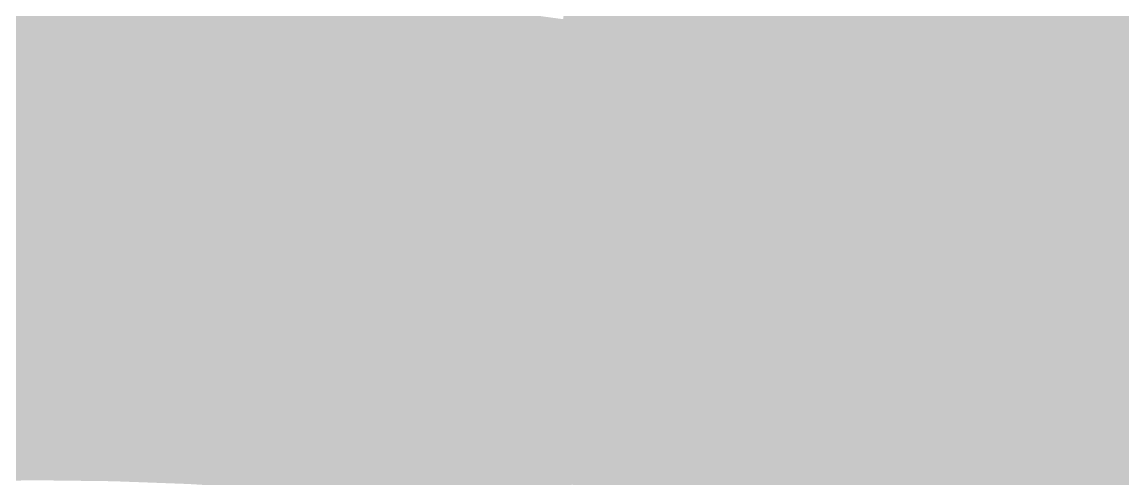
# Model space of a CAD drawing. Header units: inches. Extents: x -266 to 784, y -170 to 213.
# Drawn here: x -0.37 to 26.06, y 74.03 to 85 of the extents above; entities that cross this region are included whole.
import ezdxf

# ---------------------------------------------------------------- set-up
doc = ezdxf.new("R2010")
doc.units = ezdxf.units.IN
doc.header["$MEASUREMENT"] = 0

msp = doc.modelspace()

# ---------------------------------------------------------------- linework, layer by layer
at = {"color": 60, "true_color": 0xacf300}
msp.add_solid([(16.972858, 85.328319), (17.167948, 86.309105), (19.061808, 84.886085), (19.280909, 85.861787)], dxfattribs=at)
at = {"color": 60, "true_color": 0xbbf700}
msp.add_solid([(21.382256, 85.36275), (21.625236, 86.332782), (23.470723, 84.812294), (23.737435, 85.77607)], dxfattribs=at)
at = {"color": 70, "true_color": 0x74eb00}
msp.add_solid([(-2.086004, 84.9744), (-2.110546, 85.974098), (0, 85), (0, 86)], dxfattribs=at)
at = {"color": 70, "true_color": 0x7aeb00}
msp.add_solid([(0, 85), (0, 86), (2.086004, 84.9744), (2.110546, 85.974098)], dxfattribs=at)
at = {"color": 70, "true_color": 0x7feb00}
msp.add_solid([(2.086004, 84.9744), (2.110546, 85.974098), (4.170752, 84.897614), (4.21982, 85.896409)], dxfattribs=at)
at = {"color": 70, "true_color": 0x85eb00}
msp.add_solid([(4.170752, 84.897614), (4.21982, 85.896409), (6.252988, 84.769689), (6.326552, 85.766979)], dxfattribs=at)
at = {"color": 70, "true_color": 0x9eef00}
msp.add_solid([(12.618821, 85.06918), (12.765551, 86.058356), (14.702722, 84.733877), (14.873684, 85.719155)], dxfattribs=at)
at = {"color": 60, "true_color": 0xcafc00}
msp.add_solid([(25.835336, 85.16769), (26.125621, 86.12463), (27.917675, 84.508008), (28.231357, 85.457536)], dxfattribs=at)
at = {"color": 70, "true_color": 0x8aeb00}
msp.add_solid([(6.252988, 84.769689), (6.326552, 85.766979), (8.331457, 84.590702), (8.429474, 85.585886)], dxfattribs=at)
at = {"color": 60, "true_color": 0xa3ef00}
msp.add_solid([(14.702722, 84.733877), (14.873684, 85.719155), (16.777768, 84.347534), (16.972858, 85.328319)], dxfattribs=at)
at = {"color": 60, "true_color": 0xb2f300}
msp.add_solid([(19.061808, 84.886085), (19.280909, 85.861787), (21.139276, 84.392719), (21.382256, 85.36275)], dxfattribs=at)
at = {"color": 60, "true_color": 0xc0f700}
msp.add_solid([(23.470723, 84.812294), (23.737435, 85.77607), (25.545052, 84.21075), (25.835336, 85.16769)], dxfattribs=at)
at = {"color": 70, "true_color": 0x90eb00}
msp.add_solid([(8.331457, 84.590702), (8.429474, 85.585886), (10.404907, 84.36076), (10.527318, 85.35324)], dxfattribs=at)
at = {"color": 60, "true_color": 0xb7f300}
msp.add_solid([(21.139276, 84.392719), (21.382256, 85.36275), (23.20401, 83.848518), (23.470723, 84.812294)], dxfattribs=at)
at = {"color": 70, "true_color": 0x95eb00}
msp.add_solid([(10.404907, 84.36076), (10.527318, 85.35324), (12.47209, 84.080003), (12.618821, 85.06918)], dxfattribs=at)
at = {"color": 60, "true_color": 0xa9ef00}
msp.add_solid([(16.777768, 84.347534), (16.972858, 85.328319), (18.842707, 83.910383), (19.061808, 84.886085)], dxfattribs=at)
at = {"color": 60, "true_color": 0xc6f700}
msp.add_solid([(25.545052, 84.21075), (25.835336, 85.16769), (27.603993, 83.55848), (27.917675, 84.508008)], dxfattribs=at)
at = {"color": 70, "true_color": 0x72e600}
msp.add_solid([(-2.061463, 83.974701), (-2.086004, 84.9744), (0, 84), (0, 85)], dxfattribs=at)
at = {"color": 70, "true_color": 0x78e600}
msp.add_solid([(0, 84), (0, 85), (2.061463, 83.974701), (2.086004, 84.9744)], dxfattribs=at)
at = {"color": 70, "true_color": 0x7de600}
msp.add_solid([(2.061463, 83.974701), (2.086004, 84.9744), (4.121685, 83.898818), (4.170752, 84.897614)], dxfattribs=at)
at = {"color": 70, "true_color": 0x83e600}
msp.add_solid([(4.121685, 83.898818), (4.170752, 84.897614), (6.179423, 83.772398), (6.252988, 84.769689)], dxfattribs=at)
at = {"color": 62, "true_color": 0x9beb00}
msp.add_solid([(12.47209, 84.080003), (12.618821, 85.06918), (14.531761, 83.7486), (14.702722, 84.733877)], dxfattribs=at)
at = {"color": 60, "true_color": 0xafef00}
msp.add_solid([(18.842707, 83.910383), (19.061808, 84.886085), (20.896295, 83.422688), (21.139276, 84.392719)], dxfattribs=at)
at = {"color": 70, "true_color": 0x88e600}
msp.add_solid([(6.179423, 83.772398), (6.252988, 84.769689), (8.23344, 83.595517), (8.331457, 84.590702)], dxfattribs=at)
at = {"color": 62, "true_color": 0x8de600}
msp.add_solid([(8.23344, 83.595517), (8.331457, 84.590702), (10.282497, 83.368281), (10.404907, 84.36076)], dxfattribs=at)
at = {"color": 62, "true_color": 0xa0eb00}
msp.add_solid([(14.531761, 83.7486), (14.702722, 84.733877), (16.582677, 83.366749), (16.777768, 84.347534)], dxfattribs=at)
at = {"color": 60, "true_color": 0xbdf300}
msp.add_solid([(23.20401, 83.848518), (23.470723, 84.812294), (25.254767, 83.253809), (25.545052, 84.21075)], dxfattribs=at)
at = {"color": 62, "true_color": 0x93e600}
msp.add_solid([(10.282497, 83.368281), (10.404907, 84.36076), (12.32536, 83.090827), (12.47209, 84.080003)], dxfattribs=at)
at = {"color": 60, "true_color": 0xa6eb00}
msp.add_solid([(16.582677, 83.366749), (16.777768, 84.347534), (18.623605, 82.934681), (18.842707, 83.910383)], dxfattribs=at)
at = {"color": 60, "true_color": 0xb4ef00}
msp.add_solid([(20.896295, 83.422688), (21.139276, 84.392719), (22.937297, 82.884742), (23.20401, 83.848518)], dxfattribs=at)
at = {"color": 62, "true_color": 0x98e600}
msp.add_solid([(12.32536, 83.090827), (12.47209, 84.080003), (14.360799, 82.763322), (14.531761, 83.7486)], dxfattribs=at)
at = {"color": 60, "true_color": 0xc3f300}
msp.add_solid([(25.254767, 83.253809), (25.545052, 84.21075), (27.290311, 82.608952), (27.603993, 83.55848)], dxfattribs=at)
at = {"color": 72, "true_color": 0x70e200}
msp.add_solid([(-2.036922, 82.975002), (-2.061463, 83.974701), (0, 83), (0, 84)], dxfattribs=at)
at = {"color": 72, "true_color": 0x75e200}
msp.add_solid([(0, 83), (0, 84), (2.036922, 82.975002), (2.061463, 83.974701)], dxfattribs=at)
at = {"color": 70, "true_color": 0x7be200}
msp.add_solid([(2.036922, 82.975002), (2.061463, 83.974701), (4.072617, 82.900023), (4.121685, 83.898818)], dxfattribs=at)
at = {"color": 70, "true_color": 0x80e200}
msp.add_solid([(4.072617, 82.900023), (4.121685, 83.898818), (6.105859, 82.775108), (6.179423, 83.772398)], dxfattribs=at)
at = {"color": 70, "true_color": 0x85e200}
msp.add_solid([(6.105859, 82.775108), (6.179423, 83.772398), (8.135423, 82.600332), (8.23344, 83.595517)], dxfattribs=at)
at = {"color": 60, "true_color": 0xabeb00}
msp.add_solid([(18.623605, 82.934681), (18.842707, 83.910383), (20.653315, 82.452657), (20.896295, 83.422688)], dxfattribs=at)
at = {"color": 60, "true_color": 0xbaef00}
msp.add_solid([(22.937297, 82.884742), (23.20401, 83.848518), (24.964482, 82.296869), (25.254767, 83.253809)], dxfattribs=at)
at = {"color": 62, "true_color": 0x8be200}
msp.add_solid([(8.135423, 82.600332), (8.23344, 83.595517), (10.160086, 82.375801), (10.282497, 83.368281)], dxfattribs=at)
at = {"color": 62, "true_color": 0x9de600}
msp.add_solid([(14.360799, 82.763322), (14.531761, 83.7486), (16.387587, 82.385964), (16.582677, 83.366749)], dxfattribs=at)
at = {"color": 62, "true_color": 0x90e200}
msp.add_solid([(10.160086, 82.375801), (10.282497, 83.368281), (12.178629, 82.10165), (12.32536, 83.090827)], dxfattribs=at)
at = {"color": 62, "true_color": 0xa3e600}
msp.add_solid([(16.387587, 82.385964), (16.582677, 83.366749), (18.404504, 81.958979), (18.623605, 82.934681)], dxfattribs=at)
at = {"color": 60, "true_color": 0xb1eb00}
msp.add_solid([(20.653315, 82.452657), (20.896295, 83.422688), (22.670584, 81.920966), (22.937297, 82.884742)], dxfattribs=at)
at = {"color": 60, "true_color": 0xbfef00}
msp.add_solid([(24.964482, 82.296869), (25.254767, 83.253809), (26.97663, 81.659424), (27.290311, 82.608952)], dxfattribs=at)
at = {"color": 72, "true_color": 0x6ede00}
msp.add_solid([(-2.012381, 81.975303), (-2.036922, 82.975002), (0, 82), (0, 83)], dxfattribs=at)
at = {"color": 72, "true_color": 0x73de00}
msp.add_solid([(0, 82), (0, 83), (2.012381, 81.975303), (2.036922, 82.975002)], dxfattribs=at)
at = {"color": 62, "true_color": 0x95e200}
msp.add_solid([(12.178629, 82.10165), (12.32536, 83.090827), (14.189837, 81.778044), (14.360799, 82.763322)], dxfattribs=at)
at = {"color": 72, "true_color": 0x78de00}
msp.add_solid([(2.012381, 81.975303), (2.036922, 82.975002), (4.023549, 81.901227), (4.072617, 82.900023)], dxfattribs=at)
at = {"color": 72, "true_color": 0x7ede00}
msp.add_solid([(4.023549, 81.901227), (4.072617, 82.900023), (6.032294, 81.777817), (6.105859, 82.775108)], dxfattribs=at)
at = {"color": 62, "true_color": 0x83de00}
msp.add_solid([(6.032294, 81.777817), (6.105859, 82.775108), (8.037406, 81.605148), (8.135423, 82.600332)], dxfattribs=at)
at = {"color": 62, "true_color": 0x9be200}
msp.add_solid([(14.189837, 81.778044), (14.360799, 82.763322), (16.192497, 81.405178), (16.387587, 82.385964)], dxfattribs=at)
at = {"color": 62, "true_color": 0xa8e600}
msp.add_solid([(18.404504, 81.958979), (18.623605, 82.934681), (20.410335, 81.482625), (20.653315, 82.452657)], dxfattribs=at)
at = {"color": 60, "true_color": 0xb6eb00}
msp.add_solid([(22.670584, 81.920966), (22.937297, 82.884742), (24.674198, 81.339929), (24.964482, 82.296869)], dxfattribs=at)
at = {"color": 62, "true_color": 0x88de00}
msp.add_solid([(8.037406, 81.605148), (8.135423, 82.600332), (10.037675, 81.383322), (10.160086, 82.375801)], dxfattribs=at)
at = {"color": 60, "true_color": 0xaee600}
msp.add_solid([(20.410335, 81.482625), (20.653315, 82.452657), (22.403872, 80.95719), (22.670584, 81.920966)], dxfattribs=at)
at = {"color": 62, "true_color": 0x8dde00}
msp.add_solid([(10.037675, 81.383322), (10.160086, 82.375801), (12.031899, 81.112474), (12.178629, 82.10165)], dxfattribs=at)
at = {"color": 62, "true_color": 0xa0e200}
msp.add_solid([(16.192497, 81.405178), (16.387587, 82.385964), (18.185403, 80.983277), (18.404504, 81.958979)], dxfattribs=at)
at = {"color": 60, "true_color": 0xbceb00}
msp.add_solid([(24.674198, 81.339929), (24.964482, 82.296869), (26.662948, 80.709895), (26.97663, 81.659424)], dxfattribs=at)
at = {"color": 72, "true_color": 0x6cda00}
msp.add_solid([(-1.98784, 80.975604), (-2.012381, 81.975303), (0, 81), (0, 82)], dxfattribs=at)
at = {"color": 72, "true_color": 0x71da00}
msp.add_solid([(0, 81), (0, 82), (1.98784, 80.975604), (2.012381, 81.975303)], dxfattribs=at)
at = {"color": 72, "true_color": 0x76da00}
msp.add_solid([(1.98784, 80.975604), (2.012381, 81.975303), (3.974482, 80.902432), (4.023549, 81.901227)], dxfattribs=at)
at = {"color": 62, "true_color": 0x92de00}
msp.add_solid([(12.031899, 81.112474), (12.178629, 82.10165), (14.018875, 80.792767), (14.189837, 81.778044)], dxfattribs=at)
at = {"color": 62, "true_color": 0xa5e200}
msp.add_solid([(18.185403, 80.983277), (18.404504, 81.958979), (20.167355, 80.512594), (20.410335, 81.482625)], dxfattribs=at)
at = {"color": 72, "true_color": 0x7bda00}
msp.add_solid([(3.974482, 80.902432), (4.023549, 81.901227), (5.95873, 80.780527), (6.032294, 81.777817)], dxfattribs=at)
at = {"color": 62, "true_color": 0x80da00}
msp.add_solid([(5.95873, 80.780527), (6.032294, 81.777817), (7.939388, 80.609963), (8.037406, 81.605148)], dxfattribs=at)
at = {"color": 62, "true_color": 0x98de00}
msp.add_solid([(14.018875, 80.792767), (14.189837, 81.778044), (15.997406, 80.424393), (16.192497, 81.405178)], dxfattribs=at)
at = {"color": 60, "true_color": 0xb3e600}
msp.add_solid([(22.403872, 80.95719), (22.670584, 81.920966), (24.383913, 80.382988), (24.674198, 81.339929)], dxfattribs=at)
at = {"color": 62, "true_color": 0x85da00}
msp.add_solid([(7.939388, 80.609963), (8.037406, 81.605148), (9.915265, 80.390842), (10.037675, 81.383322)], dxfattribs=at)
at = {"color": 62, "true_color": 0x9dde00}
msp.add_solid([(15.997406, 80.424393), (16.192497, 81.405178), (17.966302, 80.007575), (18.185403, 80.983277)], dxfattribs=at)
at = {"color": 62, "true_color": 0xaae200}
msp.add_solid([(20.167355, 80.512594), (20.410335, 81.482625), (22.137159, 79.993413), (22.403872, 80.95719)], dxfattribs=at)
at = {"color": 62, "true_color": 0x8bda00}
msp.add_solid([(9.915265, 80.390842), (10.037675, 81.383322), (11.885168, 80.123297), (12.031899, 81.112474)], dxfattribs=at)
at = {"color": 60, "true_color": 0xb8e600}
msp.add_solid([(24.383913, 80.382988), (24.674198, 81.339929), (26.349266, 79.760367), (26.662948, 80.709895)], dxfattribs=at)
at = {"color": 72, "true_color": 0x6ad500}
msp.add_solid([(-1.963298, 79.975905), (-1.98784, 80.975604), (0, 80), (0, 81)], dxfattribs=at)
at = {"color": 72, "true_color": 0x6fd500}
msp.add_solid([(0, 80), (0, 81), (1.963298, 79.975905), (1.98784, 80.975604)], dxfattribs=at)
at = {"color": 72, "true_color": 0x74d500}
msp.add_solid([(1.963298, 79.975905), (1.98784, 80.975604), (3.925414, 79.903636), (3.974482, 80.902432)], dxfattribs=at)
at = {"color": 72, "true_color": 0x79d500}
msp.add_solid([(3.925414, 79.903636), (3.974482, 80.902432), (5.885165, 79.783237), (5.95873, 80.780527)], dxfattribs=at)
at = {"color": 62, "true_color": 0x90da00}
msp.add_solid([(11.885168, 80.123297), (12.031899, 81.112474), (13.847913, 79.807489), (14.018875, 80.792767)], dxfattribs=at)
at = {"color": 62, "true_color": 0xa2de00}
msp.add_solid([(17.966302, 80.007575), (18.185403, 80.983277), (19.924375, 79.542563), (20.167355, 80.512594)], dxfattribs=at)
at = {"color": 62, "true_color": 0xb0e200}
msp.add_solid([(22.137159, 79.993413), (22.403872, 80.95719), (24.093628, 79.426048), (24.383913, 80.382988)], dxfattribs=at)
at = {"color": 72, "true_color": 0x7ed500}
msp.add_solid([(5.885165, 79.783237), (5.95873, 80.780527), (7.841371, 79.614778), (7.939388, 80.609963)], dxfattribs=at)
at = {"color": 62, "true_color": 0x83d500}
msp.add_solid([(7.841371, 79.614778), (7.939388, 80.609963), (9.792854, 79.398363), (9.915265, 80.390842)], dxfattribs=at)
at = {"color": 62, "true_color": 0x95da00}
msp.add_solid([(13.847913, 79.807489), (14.018875, 80.792767), (15.802316, 79.443608), (15.997406, 80.424393)], dxfattribs=at)
at = {"color": 62, "true_color": 0x88d500}
msp.add_solid([(9.792854, 79.398363), (9.915265, 80.390842), (11.738438, 79.134121), (11.885168, 80.123297)], dxfattribs=at)
at = {"color": 62, "true_color": 0x9ada00}
msp.add_solid([(15.802316, 79.443608), (15.997406, 80.424393), (17.7472, 79.031873), (17.966302, 80.007575)], dxfattribs=at)
at = {"color": 62, "true_color": 0xa7de00}
msp.add_solid([(19.924375, 79.542563), (20.167355, 80.512594), (21.870446, 79.029637), (22.137159, 79.993413)], dxfattribs=at)
at = {"color": 60, "true_color": 0xb5e200}
msp.add_solid([(24.093628, 79.426048), (24.383913, 80.382988), (26.035584, 78.810839), (26.349266, 79.760367)], dxfattribs=at)
at = {"color": 62, "true_color": 0x8dd500}
msp.add_solid([(11.738438, 79.134121), (11.885168, 80.123297), (13.676951, 78.822211), (13.847913, 79.807489)], dxfattribs=at)
at = {"color": 72, "true_color": 0x68d100}
msp.add_solid([(-1.938757, 78.976207), (-1.963298, 79.975905), (0, 79), (0, 80)], dxfattribs=at)
at = {"color": 72, "true_color": 0x6dd100}
msp.add_solid([(0, 79), (0, 80), (1.938757, 78.976207), (1.963298, 79.975905)], dxfattribs=at)
at = {"color": 72, "true_color": 0x72d100}
msp.add_solid([(1.938757, 78.976207), (1.963298, 79.975905), (3.876346, 78.904841), (3.925414, 79.903636)], dxfattribs=at)
at = {"color": 72, "true_color": 0x76d100}
msp.add_solid([(3.876346, 78.904841), (3.925414, 79.903636), (5.811601, 78.785946), (5.885165, 79.783237)], dxfattribs=at)
at = {"color": 62, "true_color": 0x9fda00}
msp.add_solid([(17.7472, 79.031873), (17.966302, 80.007575), (19.681395, 78.572532), (19.924375, 79.542563)], dxfattribs=at)
at = {"color": 62, "true_color": 0xacde00}
msp.add_solid([(21.870446, 79.029637), (22.137159, 79.993413), (23.803344, 78.469108), (24.093628, 79.426048)], dxfattribs=at)
at = {"color": 72, "true_color": 0x7bd100}
msp.add_solid([(5.811601, 78.785946), (5.885165, 79.783237), (7.743354, 78.619593), (7.841371, 79.614778)], dxfattribs=at)
at = {"color": 62, "true_color": 0x80d100}
msp.add_solid([(7.743354, 78.619593), (7.841371, 79.614778), (9.670443, 78.405883), (9.792854, 79.398363)], dxfattribs=at)
at = {"color": 62, "true_color": 0x92d500}
msp.add_solid([(13.676951, 78.822211), (13.847913, 79.807489), (15.607226, 78.462822), (15.802316, 79.443608)], dxfattribs=at)
at = {"color": 52, "true_color": 0xbae200}
msp.add_solid([(26.035584, 78.810839), (26.349266, 79.760367), (27.961858, 78.148157), (28.298748, 79.089701)], dxfattribs=at)
at = {"color": 62, "true_color": 0x85d100}
msp.add_solid([(9.670443, 78.405883), (9.792854, 79.398363), (11.591707, 78.144944), (11.738438, 79.134121)], dxfattribs=at)
at = {"color": 62, "true_color": 0x97d500}
msp.add_solid([(15.607226, 78.462822), (15.802316, 79.443608), (17.528099, 78.05617), (17.7472, 79.031873)], dxfattribs=at)
at = {"color": 62, "true_color": 0xa4da00}
msp.add_solid([(19.681395, 78.572532), (19.924375, 79.542563), (21.603733, 78.065861), (21.870446, 79.029637)], dxfattribs=at)
at = {"color": 62, "true_color": 0xb2de00}
msp.add_solid([(23.803344, 78.469108), (24.093628, 79.426048), (25.721903, 77.861311), (26.035584, 78.810839)], dxfattribs=at)
at = {"color": 62, "true_color": 0x8ad100}
msp.add_solid([(11.591707, 78.144944), (11.738438, 79.134121), (13.505989, 77.836934), (13.676951, 78.822211)], dxfattribs=at)
at = {"color": 62, "true_color": 0x9cd500}
msp.add_solid([(17.528099, 78.05617), (17.7472, 79.031873), (19.438414, 77.6025), (19.681395, 78.572532)], dxfattribs=at)
at = {"color": 62, "true_color": 0xa9da00}
msp.add_solid([(21.603733, 78.065861), (21.870446, 79.029637), (23.513059, 77.512167), (23.803344, 78.469108)], dxfattribs=at)
at = {"color": 72, "true_color": 0x66cd00}
msp.add_solid([(-1.914216, 77.976508), (-1.938757, 78.976207), (0, 78), (0, 79)], dxfattribs=at)
at = {"color": 72, "true_color": 0x6acd00}
msp.add_solid([(0, 78), (0, 79), (1.914216, 77.976508), (1.938757, 78.976207)], dxfattribs=at)
at = {"color": 72, "true_color": 0x6fcd00}
msp.add_solid([(1.914216, 77.976508), (1.938757, 78.976207), (3.827279, 77.906046), (3.876346, 78.904841)], dxfattribs=at)
at = {"color": 72, "true_color": 0x74cd00}
msp.add_solid([(3.827279, 77.906046), (3.876346, 78.904841), (5.738036, 77.788656), (5.811601, 78.785946)], dxfattribs=at)
at = {"color": 72, "true_color": 0x79cd00}
msp.add_solid([(5.738036, 77.788656), (5.811601, 78.785946), (7.645337, 77.624409), (7.743354, 78.619593)], dxfattribs=at)
at = {"color": 62, "true_color": 0x8fd100}
msp.add_solid([(13.505989, 77.836934), (13.676951, 78.822211), (15.412135, 77.482037), (15.607226, 78.462822)], dxfattribs=at)
at = {"color": 52, "true_color": 0xb7de00}
msp.add_solid([(25.721903, 77.861311), (26.035584, 78.810839), (27.624968, 77.206613), (27.961858, 78.148157)], dxfattribs=at)
at = {"color": 72, "true_color": 0x7ecd00}
msp.add_solid([(7.645337, 77.624409), (7.743354, 78.619593), (9.548033, 77.413404), (9.670443, 78.405883)], dxfattribs=at)
at = {"color": 62, "true_color": 0xa1d500}
msp.add_solid([(19.438414, 77.6025), (19.681395, 78.572532), (21.337021, 77.102085), (21.603733, 78.065861)], dxfattribs=at)
at = {"color": 62, "true_color": 0x82cd00}
msp.add_solid([(9.548033, 77.413404), (9.670443, 78.405883), (11.444977, 77.155768), (11.591707, 78.144944)], dxfattribs=at)
at = {"color": 62, "true_color": 0x94d100}
msp.add_solid([(15.412135, 77.482037), (15.607226, 78.462822), (17.308998, 77.080468), (17.528099, 78.05617)], dxfattribs=at)
at = {"color": 62, "true_color": 0xaeda00}
msp.add_solid([(23.513059, 77.512167), (23.803344, 78.469108), (25.408221, 76.911783), (25.721903, 77.861311)], dxfattribs=at)
at = {"color": 72, "true_color": 0x63c900}
msp.add_solid([(-1.889675, 76.976809), (-1.914216, 77.976508), (0, 77), (0, 78)], dxfattribs=at)
at = {"color": 72, "true_color": 0x68c900}
msp.add_solid([(0, 77), (0, 78), (1.889675, 76.976809), (1.914216, 77.976508)], dxfattribs=at)
at = {"color": 72, "true_color": 0x6dc900}
msp.add_solid([(1.889675, 76.976809), (1.914216, 77.976508), (3.778211, 76.90725), (3.827279, 77.906046)], dxfattribs=at)
at = {"color": 62, "true_color": 0x87cd00}
msp.add_solid([(11.444977, 77.155768), (11.591707, 78.144944), (13.335027, 76.851656), (13.505989, 77.836934)], dxfattribs=at)
at = {"color": 62, "true_color": 0x99d100}
msp.add_solid([(17.308998, 77.080468), (17.528099, 78.05617), (19.195434, 76.632469), (19.438414, 77.6025)], dxfattribs=at)
at = {"color": 62, "true_color": 0xa6d500}
msp.add_solid([(21.337021, 77.102085), (21.603733, 78.065861), (23.222774, 76.555227), (23.513059, 77.512167)], dxfattribs=at)
at = {"color": 72, "true_color": 0x72c900}
msp.add_solid([(3.778211, 76.90725), (3.827279, 77.906046), (5.664471, 76.791365), (5.738036, 77.788656)], dxfattribs=at)
at = {"color": 72, "true_color": 0x76c900}
msp.add_solid([(5.664471, 76.791365), (5.738036, 77.788656), (7.54732, 76.629224), (7.645337, 77.624409)], dxfattribs=at)
at = {"color": 62, "true_color": 0x8ccd00}
msp.add_solid([(13.335027, 76.851656), (13.505989, 77.836934), (15.217045, 76.501252), (15.412135, 77.482037)], dxfattribs=at)
at = {"color": 52, "true_color": 0xb3da00}
msp.add_solid([(25.408221, 76.911783), (25.721903, 77.861311), (27.288078, 76.265069), (27.624968, 77.206613)], dxfattribs=at)
at = {"color": 72, "true_color": 0x7bc900}
msp.add_solid([(7.54732, 76.629224), (7.645337, 77.624409), (9.425622, 76.420924), (9.548033, 77.413404)], dxfattribs=at)
at = {"color": 62, "true_color": 0x91cd00}
msp.add_solid([(15.217045, 76.501252), (15.412135, 77.482037), (17.089897, 76.104766), (17.308998, 77.080468)], dxfattribs=at)
at = {"color": 62, "true_color": 0x9ed100}
msp.add_solid([(19.195434, 76.632469), (19.438414, 77.6025), (21.070308, 76.138309), (21.337021, 77.102085)], dxfattribs=at)
at = {"color": 62, "true_color": 0xabd500}
msp.add_solid([(23.222774, 76.555227), (23.513059, 77.512167), (25.094539, 75.962254), (25.408221, 76.911783)], dxfattribs=at)
at = {"color": 62, "true_color": 0x80c900}
msp.add_solid([(9.425622, 76.420924), (9.548033, 77.413404), (11.298247, 76.166591), (11.444977, 77.155768)], dxfattribs=at)
at = {"color": 72, "true_color": 0x61c400}
msp.add_solid([(-1.865133, 75.97711), (-1.889675, 76.976809), (0, 76), (0, 77)], dxfattribs=at)
at = {"color": 72, "true_color": 0x66c400}
msp.add_solid([(0, 76), (0, 77), (1.865133, 75.97711), (1.889675, 76.976809)], dxfattribs=at)
at = {"color": 72, "true_color": 0x6bc400}
msp.add_solid([(1.865133, 75.97711), (1.889675, 76.976809), (3.729143, 75.908455), (3.778211, 76.90725)], dxfattribs=at)
at = {"color": 72, "true_color": 0x6fc400}
msp.add_solid([(3.729143, 75.908455), (3.778211, 76.90725), (5.590907, 75.794075), (5.664471, 76.791365)], dxfattribs=at)
at = {"color": 62, "true_color": 0x84c900}
msp.add_solid([(11.298247, 76.166591), (11.444977, 77.155768), (13.164065, 75.866378), (13.335027, 76.851656)], dxfattribs=at)
at = {"color": 62, "true_color": 0x96cd00}
msp.add_solid([(17.089897, 76.104766), (17.308998, 77.080468), (18.952454, 75.662438), (19.195434, 76.632469)], dxfattribs=at)
at = {"color": 62, "true_color": 0xa3d100}
msp.add_solid([(21.070308, 76.138309), (21.337021, 77.102085), (22.93249, 75.598287), (23.222774, 76.555227)], dxfattribs=at)
at = {"color": 62, "true_color": 0xb0d500}
msp.add_solid([(25.094539, 75.962254), (25.408221, 76.911783), (26.951188, 75.323525), (27.288078, 76.265069)], dxfattribs=at)
at = {"color": 72, "true_color": 0x74c400}
msp.add_solid([(5.590907, 75.794075), (5.664471, 76.791365), (7.449303, 75.634039), (7.54732, 76.629224)], dxfattribs=at)
at = {"color": 62, "true_color": 0x89c900}
msp.add_solid([(13.164065, 75.866378), (13.335027, 76.851656), (15.021955, 75.520467), (15.217045, 76.501252)], dxfattribs=at)
at = {"color": 72, "true_color": 0x78c400}
msp.add_solid([(7.449303, 75.634039), (7.54732, 76.629224), (9.303211, 75.428445), (9.425622, 76.420924)], dxfattribs=at)
at = {"color": 72, "true_color": 0x7dc400}
msp.add_solid([(9.303211, 75.428445), (9.425622, 76.420924), (11.151516, 75.177415), (11.298247, 76.166591)], dxfattribs=at)
at = {"color": 62, "true_color": 0x8ec900}
msp.add_solid([(15.021955, 75.520467), (15.217045, 76.501252), (16.870795, 75.129064), (17.089897, 76.104766)], dxfattribs=at)
at = {"color": 62, "true_color": 0x9acd00}
msp.add_solid([(18.952454, 75.662438), (19.195434, 76.632469), (20.803595, 75.174533), (21.070308, 76.138309)], dxfattribs=at)
at = {"color": 62, "true_color": 0xa7d100}
msp.add_solid([(22.93249, 75.598287), (23.222774, 76.555227), (24.780857, 75.012726), (25.094539, 75.962254)], dxfattribs=at)
at = {"color": 62, "true_color": 0x82c400}
msp.add_solid([(11.151516, 75.177415), (11.298247, 76.166591), (12.993104, 74.881101), (13.164065, 75.866378)], dxfattribs=at)
at = {"color": 62, "true_color": 0x9fcd00}
msp.add_solid([(20.803595, 75.174533), (21.070308, 76.138309), (22.642205, 74.641346), (22.93249, 75.598287)], dxfattribs=at)
at = {"color": 72, "true_color": 0x5fc000}
msp.add_solid([(-1.840592, 74.977411), (-1.865133, 75.97711), (0, 75), (0, 76)], dxfattribs=at)
at = {"color": 72, "true_color": 0x64c000}
msp.add_solid([(0, 75), (0, 76), (1.840592, 74.977411), (1.865133, 75.97711)], dxfattribs=at)
at = {"color": 72, "true_color": 0x68c000}
msp.add_solid([(1.840592, 74.977411), (1.865133, 75.97711), (3.680076, 74.909659), (3.729143, 75.908455)], dxfattribs=at)
at = {"color": 72, "true_color": 0x6dc000}
msp.add_solid([(3.680076, 74.909659), (3.729143, 75.908455), (5.517342, 74.796784), (5.590907, 75.794075)], dxfattribs=at)
at = {"color": 62, "true_color": 0x86c400}
msp.add_solid([(12.993104, 74.881101), (13.164065, 75.866378), (14.826864, 74.539681), (15.021955, 75.520467)], dxfattribs=at)
at = {"color": 62, "true_color": 0x92c900}
msp.add_solid([(16.870795, 75.129064), (17.089897, 76.104766), (18.709474, 74.692406), (18.952454, 75.662438)], dxfattribs=at)
at = {"color": 62, "true_color": 0xacd100}
msp.add_solid([(24.780857, 75.012726), (25.094539, 75.962254), (26.614298, 74.381981), (26.951188, 75.323525)], dxfattribs=at)
at = {"color": 72, "true_color": 0x71c000}
msp.add_solid([(5.517342, 74.796784), (5.590907, 75.794075), (7.351286, 74.638855), (7.449303, 75.634039)], dxfattribs=at)
at = {"color": 72, "true_color": 0x76c000}
msp.add_solid([(7.351286, 74.638855), (7.449303, 75.634039), (9.180801, 74.435965), (9.303211, 75.428445)], dxfattribs=at)
at = {"color": 62, "true_color": 0x97c900}
msp.add_solid([(18.709474, 74.692406), (18.952454, 75.662438), (20.536882, 74.210757), (20.803595, 75.174533)], dxfattribs=at)
at = {"color": 62, "true_color": 0xa4cd00}
msp.add_solid([(22.642205, 74.641346), (22.93249, 75.598287), (24.467176, 74.063198), (24.780857, 75.012726)], dxfattribs=at)
at = {"color": 72, "true_color": 0x7ac000}
msp.add_solid([(9.180801, 74.435965), (9.303211, 75.428445), (11.004786, 74.188238), (11.151516, 75.177415)], dxfattribs=at)
at = {"color": 62, "true_color": 0x8bc400}
msp.add_solid([(14.826864, 74.539681), (15.021955, 75.520467), (16.651694, 74.153362), (16.870795, 75.129064)], dxfattribs=at)
at = {"color": 72, "true_color": 0x7fc000}
msp.add_solid([(11.004786, 74.188238), (11.151516, 75.177415), (12.822142, 73.895823), (12.993104, 74.881101)], dxfattribs=at)
at = {"color": 62, "true_color": 0x8fc400}
msp.add_solid([(16.651694, 74.153362), (16.870795, 75.129064), (18.466494, 73.722375), (18.709474, 74.692406)], dxfattribs=at)
at = {"color": 62, "true_color": 0x9cc900}
msp.add_solid([(20.536882, 74.210757), (20.803595, 75.174533), (22.35192, 73.684406), (22.642205, 74.641346)], dxfattribs=at)
at = {"color": 72, "true_color": 0x5dbc00}
msp.add_solid([(-1.816051, 73.977713), (-1.840592, 74.977411), (0, 74), (0, 75)], dxfattribs=at)
at = {"color": 72, "true_color": 0x62bc00}
msp.add_solid([(0, 74), (0, 75), (1.816051, 73.977713), (1.840592, 74.977411)], dxfattribs=at)
at = {"color": 72, "true_color": 0x66bc00}
msp.add_solid([(1.816051, 73.977713), (1.840592, 74.977411), (3.631008, 73.910864), (3.680076, 74.909659)], dxfattribs=at)
at = {"color": 72, "true_color": 0x6abc00}
msp.add_solid([(3.631008, 73.910864), (3.680076, 74.909659), (5.443778, 73.799494), (5.517342, 74.796784)], dxfattribs=at)
at = {"color": 72, "true_color": 0x6fbc00}
msp.add_solid([(5.443778, 73.799494), (5.517342, 74.796784), (7.253268, 73.64367), (7.351286, 74.638855)], dxfattribs=at)
at = {"color": 62, "true_color": 0x83c000}
msp.add_solid([(12.822142, 73.895823), (12.993104, 74.881101), (14.631774, 73.558896), (14.826864, 74.539681)], dxfattribs=at)
at = {"color": 62, "true_color": 0xa9cd00}
msp.add_solid([(24.467176, 74.063198), (24.780857, 75.012726), (26.277409, 73.440437), (26.614298, 74.381981)], dxfattribs=at)
at = {"color": 72, "true_color": 0x73bc00}
msp.add_solid([(7.253268, 73.64367), (7.351286, 74.638855), (9.05839, 73.443486), (9.180801, 74.435965)], dxfattribs=at)
at = {"color": 62, "true_color": 0x88c000}
msp.add_solid([(14.631774, 73.558896), (14.826864, 74.539681), (16.432593, 73.17766), (16.651694, 74.153362)], dxfattribs=at)
at = {"color": 62, "true_color": 0x94c400}
msp.add_solid([(18.466494, 73.722375), (18.709474, 74.692406), (20.27017, 73.246981), (20.536882, 74.210757)], dxfattribs=at)
at = {"color": 62, "true_color": 0xa1c900}
msp.add_solid([(22.35192, 73.684406), (22.642205, 74.641346), (24.153494, 73.11367), (24.467176, 74.063198)], dxfattribs=at)
at = {"color": 72, "true_color": 0x78bc00}
msp.add_solid([(9.05839, 73.443486), (9.180801, 74.435965), (10.858055, 73.199062), (11.004786, 74.188238)], dxfattribs=at)
at = {"color": 72, "true_color": 0x7cbc00}
msp.add_solid([(10.858055, 73.199062), (11.004786, 74.188238), (12.65118, 72.910546), (12.822142, 73.895823)], dxfattribs=at)
at = {"color": 62, "true_color": 0x8cc000}
msp.add_solid([(16.432593, 73.17766), (16.651694, 74.153362), (18.223513, 72.752344), (18.466494, 73.722375)], dxfattribs=at)
at = {"color": 62, "true_color": 0x99c400}
msp.add_solid([(20.27017, 73.246981), (20.536882, 74.210757), (22.061635, 72.727466), (22.35192, 73.684406)], dxfattribs=at)
at = {"color": 62, "true_color": 0xa5c900}
msp.add_solid([(24.153494, 73.11367), (24.467176, 74.063198), (25.940519, 72.498893), (26.277409, 73.440437)], dxfattribs=at)

doc.saveas('drawing.dxf')
